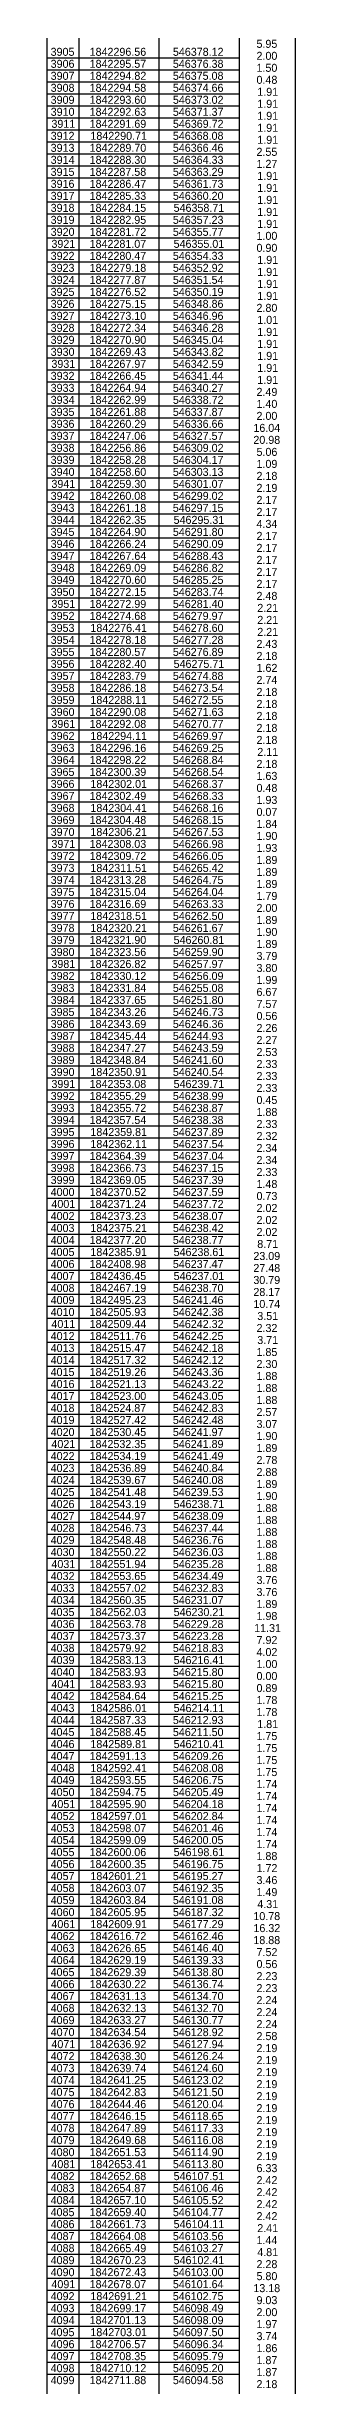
# Model space of a CAD drawing. Extents: x 542197 to 550482, y 1822129 to 1845893.
# Drawn here: x 550405 to 550482, y 1824370 to 1825100 of the extents above; entities that cross this region are included whole.
import ezdxf

# ---------------------------------------------------------------- set-up
doc = ezdxf.new("R2010")
doc.units = 0
doc.layers.add('Level 63', color=7, linetype='Continuous')

msp = doc.modelspace()

# ---------------------------------------------------------------- linework, layer by layer
at = {"layer": 'Level 63'}
for p, q in [((550404.92, 1839752.03), (550404.92, 1823712.98)), ((550414.92, 1839748.08), (550414.92, 1823712.98)), ((550464.92, 1839748.08), (550464.92, 1823712.98)), ((550482.42, 1839752.03), (550482.42, 1823712.98)), ((550439.92, 1839744.23), (550439.92, 1823712.98)), ((550404.92, 1825096.73), (550464.92, 1825096.73)), ((550404.92, 1825092.98), (550464.92, 1825092.98)), ((550404.92, 1825089.23), (550464.92, 1825089.23)), ((550404.92, 1825085.48), (550464.92, 1825085.48)), ((550404.92, 1825081.73), (550464.92, 1825081.73)), ((550404.92, 1825077.98), (550464.92, 1825077.98)), ((550404.92, 1825074.23), (550464.92, 1825074.23)), ((550404.92, 1825070.48), (550464.92, 1825070.48)), ((550404.92, 1825066.73), (550464.92, 1825066.73)), ((550404.92, 1825062.98), (550464.92, 1825062.98)), ((550404.92, 1825059.23), (550464.92, 1825059.23)), ((550404.92, 1825055.48), (550464.92, 1825055.48)), ((550404.92, 1825051.73), (550464.92, 1825051.73)), ((550404.92, 1825047.98), (550464.92, 1825047.98)), ((550404.92, 1825044.23), (550464.92, 1825044.23)), ((550404.92, 1825040.48), (550464.92, 1825040.48)), ((550404.92, 1825036.73), (550464.92, 1825036.73)), ((550404.92, 1825032.98), (550464.92, 1825032.98)), ((550404.92, 1825029.23), (550464.92, 1825029.23)), ((550404.92, 1825025.48), (550464.92, 1825025.48)), ((550404.92, 1825021.73), (550464.92, 1825021.73)), ((550404.92, 1825017.98), (550464.92, 1825017.98)), ((550404.92, 1825014.23), (550464.92, 1825014.23)), ((550404.92, 1825010.48), (550464.92, 1825010.48)), ((550404.92, 1825006.73), (550464.92, 1825006.73)), ((550404.92, 1825002.98), (550464.92, 1825002.98)), ((550404.92, 1824999.23), (550464.92, 1824999.23)), ((550404.92, 1824995.48), (550464.92, 1824995.48)), ((550404.92, 1824991.73), (550464.92, 1824991.73)), ((550404.92, 1824987.98), (550464.92, 1824987.98)), ((550404.92, 1824984.23), (550464.92, 1824984.23)), ((550404.92, 1824980.48), (550464.92, 1824980.48)), ((550404.92, 1824976.73), (550464.92, 1824976.73)), ((550404.92, 1824972.98), (550464.92, 1824972.98)), ((550404.92, 1824969.23), (550464.92, 1824969.23)), ((550404.92, 1824965.48), (550464.92, 1824965.48)), ((550404.92, 1824961.73), (550464.92, 1824961.73)), ((550404.92, 1824957.98), (550464.92, 1824957.98)), ((550404.92, 1824954.23), (550464.92, 1824954.23)), ((550404.92, 1824950.48), (550464.92, 1824950.48)), ((550404.92, 1824946.73), (550464.92, 1824946.73)), ((550404.92, 1824942.98), (550464.92, 1824942.98)), ((550404.92, 1824939.23), (550464.92, 1824939.23)), ((550404.92, 1824935.48), (550464.92, 1824935.48)), ((550404.92, 1824931.73), (550464.92, 1824931.73)), ((550404.92, 1824927.98), (550464.92, 1824927.98)), ((550404.92, 1824924.23), (550464.92, 1824924.23)), ((550404.92, 1824920.48), (550464.92, 1824920.48)), ((550404.92, 1824916.73), (550464.92, 1824916.73)), ((550404.92, 1824912.98), (550464.92, 1824912.98)), ((550404.92, 1824909.23), (550464.92, 1824909.23)), ((550404.92, 1824905.48), (550464.92, 1824905.48)), ((550404.92, 1824901.73), (550464.92, 1824901.73)), ((550404.92, 1824897.98), (550464.92, 1824897.98)), ((550404.92, 1824894.23), (550464.92, 1824894.23)), ((550404.92, 1824890.48), (550464.92, 1824890.48)), ((550404.92, 1824886.73), (550464.92, 1824886.73)), ((550404.92, 1824882.98), (550464.92, 1824882.98)), ((550404.92, 1824879.23), (550464.92, 1824879.23)), ((550404.92, 1824875.48), (550464.92, 1824875.48)), ((550404.92, 1824871.73), (550464.92, 1824871.73)), ((550404.92, 1824867.98), (550464.92, 1824867.98)), ((550404.92, 1824864.23), (550464.92, 1824864.23)), ((550404.92, 1824860.48), (550464.92, 1824860.48)), ((550404.92, 1824856.73), (550464.92, 1824856.73)), ((550404.92, 1824852.98), (550464.92, 1824852.98)), ((550404.92, 1824849.23), (550464.92, 1824849.23)), ((550404.92, 1824845.48), (550464.92, 1824845.48)), ((550404.92, 1824841.73), (550464.92, 1824841.73)), ((550404.92, 1824837.98), (550464.92, 1824837.98)), ((550404.92, 1824834.23), (550464.92, 1824834.23)), ((550404.92, 1824830.48), (550464.92, 1824830.48)), ((550404.92, 1824826.73), (550464.92, 1824826.73)), ((550404.92, 1824822.98), (550464.92, 1824822.98)), ((550404.92, 1824819.23), (550464.92, 1824819.23)), ((550404.92, 1824815.48), (550464.92, 1824815.48)), ((550404.92, 1824811.73), (550464.92, 1824811.73)), ((550404.92, 1824807.98), (550464.92, 1824807.98)), ((550404.92, 1824804.23), (550464.92, 1824804.23)), ((550404.92, 1824800.48), (550464.92, 1824800.48)), ((550404.92, 1824796.73), (550464.92, 1824796.73)), ((550404.92, 1824792.98), (550464.92, 1824792.98)), ((550404.92, 1824789.23), (550464.92, 1824789.23)), ((550404.92, 1824785.48), (550464.92, 1824785.48)), ((550404.92, 1824781.73), (550464.92, 1824781.73)), ((550404.92, 1824777.98), (550464.92, 1824777.98)), ((550404.92, 1824774.23), (550464.92, 1824774.23)), ((550404.92, 1824770.48), (550464.92, 1824770.48)), ((550404.92, 1824766.73), (550464.92, 1824766.73)), ((550404.92, 1824762.98), (550464.92, 1824762.98)), ((550404.92, 1824759.23), (550464.92, 1824759.23)), ((550404.92, 1824755.48), (550464.92, 1824755.48)), ((550404.92, 1824751.73), (550464.92, 1824751.73)), ((550404.92, 1824747.98), (550464.92, 1824747.98)), ((550404.92, 1824744.23), (550464.92, 1824744.23)), ((550404.92, 1824740.48), (550464.92, 1824740.48)), ((550404.92, 1824736.73), (550464.92, 1824736.73)), ((550404.92, 1824732.98), (550464.92, 1824732.98)), ((550404.92, 1824729.23), (550464.92, 1824729.23)), ((550404.92, 1824725.48), (550464.92, 1824725.48)), ((550404.92, 1824721.73), (550464.92, 1824721.73)), ((550404.92, 1824717.98), (550464.92, 1824717.98)), ((550404.92, 1824714.23), (550464.92, 1824714.23)), ((550404.92, 1824710.48), (550464.92, 1824710.48)), ((550404.92, 1824706.73), (550464.92, 1824706.73)), ((550404.92, 1824702.98), (550464.92, 1824702.98)), ((550404.92, 1824699.23), (550464.92, 1824699.23)), ((550404.92, 1824695.48), (550464.92, 1824695.48)), ((550404.92, 1824691.73), (550464.92, 1824691.73)), ((550404.92, 1824687.98), (550464.92, 1824687.98)), ((550404.92, 1824684.23), (550464.92, 1824684.23)), ((550404.92, 1824680.48), (550464.92, 1824680.48)), ((550404.92, 1824676.73), (550464.92, 1824676.73)), ((550404.92, 1824672.98), (550464.92, 1824672.98)), ((550404.92, 1824669.23), (550464.92, 1824669.23)), ((550404.92, 1824665.48), (550464.92, 1824665.48)), ((550404.92, 1824661.73), (550464.92, 1824661.73)), ((550404.92, 1824657.98), (550464.92, 1824657.98)), ((550404.92, 1824654.23), (550464.92, 1824654.23)), ((550404.92, 1824650.48), (550464.92, 1824650.48)), ((550404.92, 1824646.73), (550464.92, 1824646.73)), ((550404.92, 1824642.98), (550464.92, 1824642.98)), ((550404.92, 1824639.23), (550464.92, 1824639.23)), ((550404.92, 1824635.48), (550464.92, 1824635.48)), ((550404.92, 1824631.73), (550464.92, 1824631.73)), ((550404.92, 1824627.98), (550464.92, 1824627.98)), ((550404.92, 1824624.23), (550464.92, 1824624.23)), ((550404.92, 1824620.48), (550464.92, 1824620.48)), ((550404.92, 1824616.73), (550464.92, 1824616.73)), ((550404.92, 1824612.98), (550464.92, 1824612.98)), ((550404.92, 1824609.23), (550464.92, 1824609.23)), ((550404.92, 1824605.48), (550464.92, 1824605.48)), ((550404.92, 1824601.73), (550464.92, 1824601.73)), ((550404.92, 1824597.98), (550464.92, 1824597.98)), ((550404.92, 1824594.23), (550464.92, 1824594.23)), ((550404.92, 1824590.48), (550464.92, 1824590.48)), ((550404.92, 1824586.73), (550464.92, 1824586.73)), ((550404.92, 1824582.98), (550464.92, 1824582.98)), ((550404.92, 1824579.23), (550464.92, 1824579.23)), ((550404.92, 1824575.48), (550464.92, 1824575.48)), ((550404.92, 1824571.73), (550464.92, 1824571.73)), ((550404.92, 1824567.98), (550464.92, 1824567.98)), ((550404.92, 1824564.23), (550464.92, 1824564.23)), ((550404.92, 1824560.48), (550464.92, 1824560.48)), ((550404.92, 1824556.73), (550464.92, 1824556.73)), ((550404.92, 1824552.98), (550464.92, 1824552.98)), ((550404.92, 1824549.23), (550464.92, 1824549.23)), ((550404.92, 1824545.48), (550464.92, 1824545.48)), ((550404.92, 1824541.73), (550464.92, 1824541.73)), ((550404.92, 1824537.98), (550464.92, 1824537.98)), ((550404.92, 1824534.23), (550464.92, 1824534.23)), ((550404.92, 1824530.48), (550464.92, 1824530.48)), ((550404.92, 1824526.73), (550464.92, 1824526.73)), ((550404.92, 1824522.98), (550464.92, 1824522.98)), ((550404.92, 1824519.23), (550464.92, 1824519.23)), ((550404.92, 1824515.48), (550464.92, 1824515.48)), ((550404.92, 1824511.73), (550464.92, 1824511.73)), ((550404.92, 1824507.98), (550464.92, 1824507.98)), ((550404.92, 1824504.23), (550464.92, 1824504.23)), ((550404.92, 1824500.48), (550464.92, 1824500.48)), ((550404.92, 1824496.73), (550464.92, 1824496.73)), ((550404.92, 1824492.98), (550464.92, 1824492.98)), ((550404.92, 1824489.23), (550464.92, 1824489.23)), ((550404.92, 1824485.48), (550464.92, 1824485.48)), ((550404.92, 1824481.73), (550464.92, 1824481.73)), ((550404.92, 1824477.98), (550464.92, 1824477.98)), ((550404.92, 1824474.23), (550464.92, 1824474.23)), ((550404.92, 1824470.48), (550464.92, 1824470.48)), ((550404.92, 1824466.73), (550464.92, 1824466.73)), ((550404.92, 1824462.98), (550464.92, 1824462.98)), ((550404.92, 1824459.23), (550464.92, 1824459.23)), ((550404.92, 1824455.48), (550464.92, 1824455.48)), ((550404.92, 1824451.73), (550464.92, 1824451.73)), ((550404.92, 1824447.98), (550464.92, 1824447.98)), ((550404.92, 1824444.23), (550464.92, 1824444.23)), ((550404.92, 1824440.48), (550464.92, 1824440.48)), ((550404.92, 1824436.73), (550464.92, 1824436.73)), ((550404.92, 1824432.98), (550464.92, 1824432.98)), ((550404.92, 1824429.23), (550464.92, 1824429.23)), ((550404.92, 1824425.48), (550464.92, 1824425.48)), ((550404.92, 1824421.73), (550464.92, 1824421.73)), ((550404.92, 1824417.98), (550464.92, 1824417.98)), ((550404.92, 1824414.23), (550464.92, 1824414.23)), ((550404.92, 1824410.48), (550464.92, 1824410.48)), ((550404.92, 1824406.73), (550464.92, 1824406.73)), ((550404.92, 1824402.98), (550464.92, 1824402.98)), ((550404.92, 1824399.23), (550464.92, 1824399.23)), ((550404.92, 1824395.48), (550464.92, 1824395.48)), ((550404.92, 1824391.73), (550464.92, 1824391.73)), ((550404.92, 1824387.98), (550464.92, 1824387.98)), ((550404.92, 1824384.23), (550464.92, 1824384.23)), ((550404.92, 1824380.48), (550464.92, 1824380.48)), ((550404.92, 1824376.73), (550464.92, 1824376.73)), ((550404.92, 1824372.98), (550464.92, 1824372.98))]:
    msp.add_line(p, q, dxfattribs=at)

# ---------------------------------------------------------------- texts
for s, p in [('3905', (550406.1, 1825097.36)), ('1842296.56', (550418.27, 1825097.36)), ('546378.12', (550444.26, 1825097.36)), ('5.95', (550470.34, 1825099.86)), ('2.00', (550470.35, 1825096.11)), ('3906', (550406.11, 1825093.61)), ('3907', (550406.11, 1825089.86)), ('1842295.57', (550418.27, 1825093.61)), ('1842294.82', (550418.29, 1825089.86)), ('546376.38', (550444.24, 1825093.61)), ('546375.08', (550444.24, 1825089.86)), ('0.48', (550470.35, 1825088.61)), ('1.50', (550470.35, 1825092.36)), ('3908', (550406.11, 1825086.11)), ('3909', (550406.11, 1825082.36)), ('1842294.58', (550418.27, 1825086.11)), ('1842293.60', (550418.28, 1825082.36)), ('546374.66', (550444.24, 1825086.11)), ('546373.02', (550444.26, 1825082.36)), ('1.91', (550470.59, 1825084.86)), ('1.91', (550470.59, 1825081.11)), ('3910', (550406.12, 1825078.61)), ('3911', (550406.35, 1825074.86)), ('1842291.69', (550418.27, 1825074.86)), ('1842292.63', (550418.27, 1825078.61)), ('546371.37', (550444.24, 1825078.61)), ('546369.72', (550444.26, 1825074.86)), ('1.91', (550470.59, 1825077.36)), ('1.91', (550470.59, 1825073.61)), ('3913', (550406.11, 1825067.36)), ('3912', (550406.12, 1825071.11)), ('1842289.70', (550418.28, 1825067.36)), ('1842290.71', (550418.51, 1825071.11)), ('546368.08', (550444.24, 1825071.11)), ('546366.46', (550444.24, 1825067.36)), ('2.55', (550470.34, 1825066.11)), ('1.91', (550470.59, 1825069.86)), ('3915', (550406.1, 1825059.86)), ('3914', (550406.12, 1825063.61)), ('1842287.58', (550418.27, 1825059.86)), ('1842288.30', (550418.28, 1825063.61)), ('546363.29', (550444.24, 1825059.86)), ('546364.33', (550444.24, 1825063.61)), ('1.27', (550470.35, 1825062.36)), ('1.91', (550470.59, 1825058.61)), ('3916', (550406.11, 1825056.11)), ('3917', (550406.11, 1825052.36)), ('1842286.47', (550418.27, 1825056.11)), ('1842285.33', (550418.27, 1825052.36)), ('546361.73', (550444.24, 1825056.11)), ('546360.20', (550444.25, 1825052.36)), ('1.91', (550470.59, 1825054.86)), ('1.91', (550470.59, 1825051.11)), ('3918', (550406.11, 1825048.61)), ('3919', (550406.11, 1825044.86)), ('1842284.15', (550418.26, 1825048.61)), ('1842282.95', (550418.26, 1825044.86)), ('546357.23', (550444.24, 1825044.86)), ('546358.71', (550444.48, 1825048.61)), ('1.91', (550470.59, 1825047.36)), ('1.91', (550470.59, 1825043.61)), ('3920', (550406.12, 1825041.11)), ('3921', (550406.35, 1825037.36)), ('1842281.07', (550418.27, 1825037.36)), ('1842281.72', (550418.29, 1825041.11)), ('546355.77', (550444.24, 1825041.11)), ('546355.01', (550444.48, 1825037.36)), ('1.00', (550470.35, 1825039.86)), ('3923', (550406.11, 1825029.86)), ('3922', (550406.12, 1825033.61)), ('1842279.18', (550418.27, 1825029.86)), ('1842280.47', (550418.27, 1825033.61)), ('546354.33', (550444.24, 1825033.61)), ('546352.92', (550444.26, 1825029.86)), ('0.90', (550470.35, 1825036.11)), ('1.91', (550470.59, 1825032.36)), ('3925', (550406.1, 1825022.36)), ('3924', (550406.12, 1825026.11)), ('1842277.87', (550418.27, 1825026.11)), ('1842276.52', (550418.29, 1825022.36)), ('546350.19', (550444.24, 1825022.36)), ('546351.54', (550444.25, 1825026.11)), ('1.91', (550470.59, 1825028.61)), ('1.91', (550470.59, 1825024.86)), ('3926', (550406.11, 1825018.61)), ('3927', (550406.11, 1825014.86)), ('1842275.15', (550418.26, 1825018.61)), ('1842273.10', (550418.28, 1825014.86)), ('546348.86', (550444.24, 1825018.61)), ('546346.96', (550444.24, 1825014.86)), ('2.80', (550470.35, 1825017.36)), ('1.91', (550470.59, 1825021.11)), ('3928', (550406.11, 1825011.11)), ('3929', (550406.11, 1825007.36)), ('1842272.34', (550418.28, 1825011.11)), ('1842270.90', (550418.28, 1825007.36)), ('546346.28', (550444.24, 1825011.11)), ('546345.04', (550444.25, 1825007.36)), ('1.01', (550470.59, 1825013.61)), ('1.91', (550470.59, 1825009.86)), ('3930', (550406.12, 1825003.61)), ('3931', (550406.35, 1824999.86)), ('1842269.43', (550418.27, 1825003.61)), ('1842267.97', (550418.27, 1824999.86)), ('546342.59', (550444.24, 1824999.86)), ('546343.82', (550444.26, 1825003.61)), ('1.91', (550470.59, 1825006.11)), ('1.91', (550470.59, 1825002.36)), ('3933', (550406.11, 1824992.36)), ('3932', (550406.12, 1824996.11)), ('1842266.45', (550418.26, 1824996.11)), ('1842264.94', (550418.28, 1824992.36)), ('546341.44', (550444.25, 1824996.11)), ('546340.27', (550444.24, 1824992.36)), ('1.91', (550470.59, 1824998.61)), ('1.91', (550470.59, 1824994.86)), ('3934', (550406.12, 1824988.61)), ('1842262.99', (550418.27, 1824988.61)), ('546338.72', (550444.26, 1824988.61)), ('2.49', (550470.35, 1824991.11)), ('1.40', (550470.35, 1824987.36)), ('3935', (550406.1, 1824984.86)), ('3936', (550406.11, 1824981.11)), ('1842261.88', (550418.27, 1824984.86)), ('1842260.29', (550418.27, 1824981.11)), ('546337.87', (550444.24, 1824984.86)), ('546336.66', (550444.24, 1824981.11)), ('16.04', (550469.38, 1824979.86)), ('2.00', (550470.35, 1824983.61)), ('3937', (550406.11, 1824977.36)), ('3938', (550406.11, 1824973.61)), ('1842247.06', (550418.27, 1824977.36)), ('1842256.86', (550418.27, 1824973.61)), ('546327.57', (550444.24, 1824977.36)), ('546309.02', (550444.26, 1824973.61)), ('20.98', (550469.37, 1824976.11)), ('5.06', (550470.35, 1824972.36)), ('3939', (550406.11, 1824969.86)), ('3940', (550406.12, 1824966.11)), ('1842258.28', (550418.27, 1824969.86)), ('1842258.60', (550418.28, 1824966.11)), ('546304.17', (550444.24, 1824969.86)), ('546303.13', (550444.24, 1824966.11)), ('2.18', (550470.35, 1824964.86)), ('1.09', (550470.35, 1824968.61)), ('3942', (550406.12, 1824958.61)), ('3941', (550406.35, 1824962.36)), ('1842260.08', (550418.27, 1824958.61)), ('1842259.30', (550418.28, 1824962.36)), ('546301.07', (550444.24, 1824962.36)), ('546299.02', (550444.26, 1824958.61)), ('2.19', (550470.35, 1824961.11)), ('2.17', (550470.35, 1824957.36)), ('3943', (550406.11, 1824954.86)), ('3944', (550406.12, 1824951.11)), ('1842261.18', (550418.27, 1824954.86)), ('1842262.35', (550418.26, 1824951.11)), ('546297.15', (550444.23, 1824954.86)), ('546295.31', (550444.48, 1824951.11)), ('4.34', (550470.35, 1824949.86)), ('2.17', (550470.35, 1824953.61)), ('3945', (550406.1, 1824947.36)), ('3946', (550406.11, 1824943.61)), ('1842264.90', (550418.28, 1824947.36)), ('1842266.24', (550418.28, 1824943.61)), ('546290.09', (550444.24, 1824943.61)), ('546291.80', (550444.25, 1824947.36)), ('2.17', (550470.35, 1824946.11)), ('2.17', (550470.35, 1824942.36)), ('3947', (550406.11, 1824939.86)), ('3948', (550406.11, 1824936.11)), ('1842269.09', (550418.27, 1824936.11)), ('1842267.64', (550418.28, 1824939.86)), ('546288.43', (550444.24, 1824939.86)), ('546286.82', (550444.26, 1824936.11)), ('2.17', (550470.35, 1824938.61)), ('2.17', (550470.35, 1824934.86)), ('3949', (550406.11, 1824932.36)), ('3950', (550406.12, 1824928.61)), ('1842272.15', (550418.26, 1824928.61)), ('1842270.60', (550418.28, 1824932.36)), ('546285.25', (550444.23, 1824932.36)), ('546283.74', (550444.25, 1824928.61)), ('2.48', (550470.35, 1824927.36)), ('2.17', (550470.35, 1824931.11)), ('3952', (550406.12, 1824921.11)), ('3951', (550406.35, 1824924.86)), ('1842272.99', (550418.27, 1824924.86)), ('1842274.68', (550418.27, 1824921.11)), ('546281.40', (550444.25, 1824924.86)), ('546279.97', (550444.24, 1824921.11)), ('2.21', (550470.59, 1824923.61)), ('2.21', (550470.59, 1824919.86)), ('3953', (550406.11, 1824917.36)), ('3954', (550406.12, 1824913.61)), ('1842278.18', (550418.27, 1824913.61)), ('1842276.41', (550418.51, 1824917.36)), ('546277.28', (550444.24, 1824913.61)), ('546278.60', (550444.25, 1824917.36)), ('2.43', (550470.35, 1824912.36)), ('2.21', (550470.59, 1824916.11)), ('3955', (550406.1, 1824909.86)), ('3956', (550406.11, 1824906.11)), ('1842280.57', (550418.27, 1824909.86)), ('1842282.40', (550418.28, 1824906.11)), ('546276.89', (550444.24, 1824909.86)), ('546275.71', (550444.48, 1824906.11)), ('2.18', (550470.35, 1824908.61)), ('1.62', (550470.36, 1824904.86)), ('3957', (550406.11, 1824902.36)), ('3958', (550406.11, 1824898.61)), ('1842283.79', (550418.27, 1824902.36)), ('1842286.18', (550418.27, 1824898.61)), ('546274.88', (550444.24, 1824902.36)), ('546273.54', (550444.25, 1824898.61)), ('2.18', (550470.35, 1824897.36)), ('2.74', (550470.35, 1824901.11)), ('3959', (550406.11, 1824894.86)), ('3960', (550406.12, 1824891.11)), ('1842290.08', (550418.27, 1824891.11)), ('1842288.11', (550418.51, 1824894.86)), ('546272.55', (550444.23, 1824894.86)), ('546271.63', (550444.24, 1824891.11)), ('2.18', (550470.35, 1824893.61)), ('3962', (550406.12, 1824883.61)), ('3961', (550406.35, 1824887.36)), ('1842292.08', (550418.27, 1824887.36)), ('1842294.11', (550418.51, 1824883.61)), ('546270.77', (550444.24, 1824887.36)), ('546269.97', (550444.24, 1824883.61)), ('2.18', (550470.35, 1824889.86)), ('2.18', (550470.35, 1824886.11)), ('3963', (550406.11, 1824879.86)), ('3964', (550406.12, 1824876.11)), ('1842296.16', (550418.27, 1824879.86)), ('1842298.22', (550418.29, 1824876.11)), ('546269.25', (550444.23, 1824879.86)), ('546268.84', (550444.25, 1824876.11)), ('2.18', (550470.35, 1824882.36)), ('2.11', (550470.59, 1824878.61)), ('3965', (550406.1, 1824872.36)), ('3966', (550406.11, 1824868.61)), ('1842300.39', (550418.27, 1824872.36)), ('1842302.01', (550418.51, 1824868.61)), ('546268.54', (550444.25, 1824872.36)), ('546268.37', (550444.24, 1824868.61)), ('2.18', (550470.35, 1824874.86)), ('1.63', (550470.35, 1824871.11)), ('3967', (550406.11, 1824864.86)), ('3968', (550406.11, 1824861.11)), ('1842302.49', (550418.27, 1824864.86)), ('1842304.41', (550418.51, 1824861.11)), ('546268.33', (550444.24, 1824864.86)), ('546268.16', (550444.24, 1824861.11)), ('0.48', (550470.35, 1824867.36)), ('1.93', (550470.35, 1824863.61)), ('3969', (550406.11, 1824857.36)), ('3970', (550406.12, 1824853.61)), ('1842304.48', (550418.27, 1824857.36)), ('1842306.21', (550418.51, 1824853.61)), ('546268.15', (550444.23, 1824857.36)), ('546267.53', (550444.24, 1824853.61)), ('0.07', (550470.35, 1824859.86)), ('1.84', (550470.35, 1824856.11)), ('3971', (550406.35, 1824849.86)), ('1842308.03', (550418.27, 1824849.86)), ('546266.98', (550444.24, 1824849.86)), ('1.93', (550470.35, 1824848.61)), ('1.90', (550470.35, 1824852.36)), ('3973', (550406.11, 1824842.36)), ('3972', (550406.12, 1824846.11)), ('1842309.72', (550418.29, 1824846.11)), ('1842311.51', (550418.51, 1824842.36)), ('546266.05', (550444.23, 1824846.11)), ('546265.42', (550444.26, 1824842.36)), ('1.89', (550470.35, 1824844.86)), ('1.89', (550470.35, 1824841.11)), ('3975', (550406.1, 1824834.86)), ('3974', (550406.12, 1824838.61)), ('1842313.28', (550418.27, 1824838.61)), ('1842315.04', (550418.28, 1824834.86)), ('546264.75', (550444.23, 1824838.61)), ('546264.04', (550444.25, 1824834.86)), ('1.89', (550470.35, 1824837.36)), ('1.79', (550470.35, 1824833.61)), ('3976', (550406.11, 1824831.11)), ('3977', (550406.11, 1824827.36)), ('1842316.69', (550418.27, 1824831.11)), ('1842318.51', (550418.51, 1824827.36)), ('546263.33', (550444.24, 1824831.11)), ('546262.50', (550444.25, 1824827.36)), ('2.00', (550470.35, 1824829.86)), ('1.89', (550470.35, 1824826.11)), ('3978', (550406.11, 1824823.61)), ('3979', (550406.11, 1824819.86)), ('1842321.90', (550418.28, 1824819.86)), ('1842320.21', (550418.51, 1824823.61)), ('546261.67', (550444.24, 1824823.61)), ('546260.81', (550444.48, 1824819.86)), ('1.89', (550470.35, 1824818.61)), ('1.90', (550470.35, 1824822.36)), ('3980', (550406.12, 1824816.11)), ('3981', (550406.35, 1824812.36)), ('1842323.56', (550418.27, 1824816.11)), ('1842326.82', (550418.29, 1824812.36)), ('546259.90', (550444.25, 1824816.11)), ('546257.97', (550444.24, 1824812.36)), ('3.79', (550470.35, 1824814.86)), ('3.80', (550470.35, 1824811.11)), ('3983', (550406.11, 1824804.86)), ('3982', (550406.12, 1824808.61)), ('1842331.84', (550418.28, 1824804.86)), ('1842330.12', (550418.29, 1824808.61)), ('546256.09', (550444.24, 1824808.61)), ('546255.08', (550444.24, 1824804.86)), ('6.67', (550470.35, 1824803.61)), ('1.99', (550470.35, 1824807.36)), ('3985', (550406.1, 1824797.36)), ('3984', (550406.12, 1824801.11)), ('1842337.65', (550418.26, 1824801.11)), ('1842343.26', (550418.27, 1824797.36)), ('546251.80', (550444.25, 1824801.11)), ('546246.73', (550444.24, 1824797.36)), ('0.56', (550470.35, 1824796.11)), ('7.57', (550470.35, 1824799.86)), ('3986', (550406.11, 1824793.61)), ('3987', (550406.11, 1824789.86)), ('1842343.69', (550418.27, 1824793.61)), ('1842345.44', (550418.28, 1824789.86)), ('546246.36', (550444.24, 1824793.61)), ('546244.93', (550444.24, 1824789.86)), ('2.26', (550470.35, 1824792.36)), ('2.27', (550470.35, 1824788.61)), ('3988', (550406.11, 1824786.11)), ('3989', (550406.11, 1824782.36)), ('1842347.27', (550418.27, 1824786.11)), ('1842348.84', (550418.28, 1824782.36)), ('546243.59', (550444.24, 1824786.11)), ('546241.60', (550444.25, 1824782.36)), ('2.53', (550470.35, 1824784.86)), ('2.33', (550470.35, 1824781.11)), ('3990', (550406.12, 1824778.61)), ('3991', (550406.35, 1824774.86)), ('1842353.08', (550418.27, 1824774.86)), ('1842350.91', (550418.51, 1824778.61)), ('546240.54', (550444.25, 1824778.61)), ('546239.71', (550444.48, 1824774.86)), ('2.33', (550470.35, 1824777.36)), ('2.33', (550470.35, 1824773.61)), ('3993', (550406.11, 1824767.36)), ('3992', (550406.12, 1824771.11)), ('1842355.29', (550418.27, 1824771.11)), ('1842355.72', (550418.29, 1824767.36)), ('546238.99', (550444.24, 1824771.11)), ('546238.87', (550444.24, 1824767.36)), ('0.45', (550470.34, 1824769.86)), ('1.88', (550470.35, 1824766.11)), ('3995', (550406.1, 1824759.86)), ('3994', (550406.12, 1824763.61)), ('1842357.54', (550418.28, 1824763.61)), ('1842359.81', (550418.51, 1824759.86)), ('546238.38', (550444.24, 1824763.61)), ('546237.89', (550444.24, 1824759.86)), ('2.33', (550470.35, 1824762.36)), ('2.32', (550470.36, 1824758.61)), ('3996', (550406.11, 1824756.11)), ('3997', (550406.11, 1824752.36)), ('1842364.39', (550418.27, 1824752.36)), ('1842362.11', (550418.51, 1824756.11)), ('546237.54', (550444.25, 1824756.11)), ('546237.04', (550444.25, 1824752.36)), ('2.34', (550470.35, 1824754.86)), ('3998', (550406.11, 1824748.61)), ('3999', (550406.11, 1824744.86)), ('1842369.05', (550418.26, 1824744.86)), ('1842366.73', (550418.27, 1824748.61)), ('546237.15', (550444.23, 1824748.61)), ('546237.39', (550444.24, 1824744.86)), ('2.34', (550470.35, 1824751.11)), ('2.33', (550470.35, 1824747.36)), ('4000', (550406.12, 1824741.11)), ('4001', (550406.35, 1824737.36)), ('1842371.24', (550418.28, 1824737.36)), ('1842370.52', (550418.29, 1824741.11)), ('546237.59', (550444.24, 1824741.11)), ('546237.72', (550444.26, 1824737.36)), ('0.73', (550470.35, 1824739.86)), ('1.48', (550470.35, 1824743.61)), ('4003', (550406.11, 1824729.86)), ('4002', (550406.12, 1824733.61)), ('1842373.23', (550418.27, 1824733.61)), ('1842375.21', (550418.51, 1824729.86)), ('546238.07', (550444.24, 1824733.61)), ('546238.42', (550444.26, 1824729.86)), ('2.02', (550470.36, 1824736.11)), ('2.02', (550470.36, 1824732.36)), ('4005', (550406.1, 1824722.36)), ('4004', (550406.12, 1824726.11)), ('1842377.20', (550418.28, 1824726.11)), ('1842385.91', (550418.51, 1824722.36)), ('546238.77', (550444.24, 1824726.11)), ('546238.61', (550444.48, 1824722.36)), ('2.02', (550470.36, 1824728.61)), ('8.71', (550470.59, 1824724.86)), ('4006', (550406.11, 1824718.61)), ('4007', (550406.11, 1824714.86)), ('1842408.98', (550418.27, 1824718.61)), ('1842436.45', (550418.26, 1824714.86)), ('546237.47', (550444.24, 1824718.61)), ('546237.01', (550444.48, 1824714.86)), ('23.09', (550469.37, 1824721.11)), ('27.48', (550469.37, 1824717.36)), ('4008', (550406.11, 1824711.11)), ('4009', (550406.11, 1824707.36)), ('1842467.19', (550418.27, 1824711.11)), ('1842495.23', (550418.27, 1824707.36)), ('546238.70', (550444.25, 1824711.11)), ('546241.46', (550444.24, 1824707.36)), ('30.79', (550469.37, 1824713.61)), ('28.17', (550469.38, 1824709.86)), ('4010', (550406.12, 1824703.61)), ('1842505.93', (550418.27, 1824703.61)), ('546242.38', (550444.24, 1824703.61)), ('10.74', (550469.38, 1824706.11)), ('3.51', (550470.59, 1824702.36)), ('4012', (550406.12, 1824696.11)), ('4011', (550406.35, 1824699.86)), ('1842509.44', (550418.28, 1824699.86)), ('1842511.76', (550418.27, 1824696.11)), ('546242.25', (550444.23, 1824696.11)), ('546242.32', (550444.26, 1824699.86)), ('2.32', (550470.36, 1824698.61)), ('3.71', (550470.59, 1824694.86)), ('4013', (550406.11, 1824692.36)), ('4014', (550406.12, 1824688.61)), ('1842515.47', (550418.27, 1824692.36)), ('1842517.32', (550418.29, 1824688.61)), ('546242.18', (550444.24, 1824692.36)), ('546242.12', (550444.26, 1824688.61)), ('2.30', (550470.35, 1824687.36)), ('1.85', (550470.34, 1824691.11)), ('4015', (550406.1, 1824684.86)), ('4016', (550406.11, 1824681.11)), ('1842519.26', (550418.27, 1824684.86)), ('1842521.13', (550418.27, 1824681.11)), ('546243.36', (550444.24, 1824684.86)), ('546243.22', (550444.26, 1824681.11)), ('1.88', (550470.35, 1824683.61)), ('1.88', (550470.35, 1824679.86)), ('4017', (550406.11, 1824677.36)), ('4018', (550406.11, 1824673.61)), ('1842523.00', (550418.28, 1824677.36)), ('1842524.87', (550418.27, 1824673.61)), ('546243.05', (550444.23, 1824677.36)), ('546242.83', (550444.24, 1824673.61)), ('2.57', (550470.35, 1824672.36)), ('1.88', (550470.35, 1824676.11)), ('4019', (550406.11, 1824669.86)), ('4020', (550406.12, 1824666.11)), ('1842530.45', (550418.26, 1824666.11)), ('1842527.42', (550418.29, 1824669.86)), ('546242.48', (550444.24, 1824669.86)), ('546241.97', (550444.24, 1824666.11)), ('3.07', (550470.35, 1824668.61)), ('1.90', (550470.35, 1824664.86)), ('4022', (550406.12, 1824658.61)), ('4021', (550406.35, 1824662.36)), ('1842532.35', (550418.26, 1824662.36)), ('1842534.19', (550418.27, 1824658.61)), ('546241.89', (550444.24, 1824662.36)), ('546241.49', (550444.24, 1824658.61)), ('2.78', (550470.35, 1824657.36)), ('1.89', (550470.35, 1824661.11)), ('4023', (550406.11, 1824654.86)), ('4024', (550406.12, 1824651.11)), ('1842536.89', (550418.27, 1824654.86)), ('1842539.67', (550418.27, 1824651.11)), ('546240.08', (550444.24, 1824651.11)), ('546240.84', (550444.25, 1824654.86)), ('2.88', (550470.35, 1824653.61)), ('1.89', (550470.35, 1824649.86)), ('4025', (550406.1, 1824647.36)), ('4026', (550406.11, 1824643.61)), ('1842541.48', (550418.27, 1824647.36)), ('1842543.19', (550418.27, 1824643.61)), ('546239.53', (550444.24, 1824647.36)), ('546238.71', (550444.48, 1824643.61)), ('1.88', (550470.35, 1824642.36)), ('1.90', (550470.35, 1824646.11)), ('4027', (550406.11, 1824639.86)), ('4028', (550406.11, 1824636.11)), ('1842544.97', (550418.27, 1824639.86)), ('1842546.73', (550418.27, 1824636.11)), ('546238.09', (550444.24, 1824639.86)), ('546237.44', (550444.25, 1824636.11)), ('1.88', (550470.35, 1824638.61)), ('1.88', (550470.35, 1824634.86)), ('4029', (550406.11, 1824632.36)), ('4030', (550406.12, 1824628.61)), ('1842548.48', (550418.27, 1824632.36)), ('1842550.22', (550418.29, 1824628.61)), ('546236.76', (550444.24, 1824632.36)), ('546236.03', (550444.24, 1824628.61)), ('1.88', (550470.35, 1824631.11)), ('1.88', (550470.35, 1824627.36)), ('4032', (550406.12, 1824621.11)), ('4031', (550406.35, 1824624.86)), ('1842553.65', (550418.26, 1824621.11)), ('1842551.94', (550418.28, 1824624.86)), ('546235.28', (550444.24, 1824624.86)), ('546234.49', (550444.24, 1824621.11)), ('3.76', (550470.35, 1824619.86)), ('1.88', (550470.35, 1824623.61)), ('4033', (550406.11, 1824617.36)), ('4034', (550406.12, 1824613.61)), ('1842560.35', (550418.26, 1824613.61)), ('1842557.02', (550418.29, 1824617.36)), ('546232.83', (550444.24, 1824617.36)), ('546231.07', (550444.24, 1824613.61)), ('3.76', (550470.35, 1824616.11)), ('1.89', (550470.35, 1824612.36)), ('4035', (550406.1, 1824609.86)), ('4036', (550406.11, 1824606.11)), ('1842563.78', (550418.27, 1824606.11)), ('1842562.03', (550418.27, 1824609.86)), ('546229.28', (550444.24, 1824606.11)), ('546230.21', (550444.48, 1824609.86)), ('1.98', (550470.35, 1824608.61)), ('4037', (550406.11, 1824602.36)), ('4038', (550406.11, 1824598.61)), ('1842573.37', (550418.27, 1824602.36)), ('1842579.92', (550418.29, 1824598.61)), ('546223.28', (550444.24, 1824602.36)), ('546218.83', (550444.24, 1824598.61)), ('11.31', (550469.62, 1824604.86)), ('7.92', (550470.36, 1824601.11)), ('4039', (550406.11, 1824594.86)), ('4040', (550406.12, 1824591.11)), ('1842583.13', (550418.27, 1824594.86)), ('1842583.93', (550418.27, 1824591.11)), ('546215.80', (550444.25, 1824591.11)), ('546216.41', (550444.48, 1824594.86)), ('4.02', (550470.36, 1824597.36)), ('1.00', (550470.35, 1824593.61)), ('4042', (550406.12, 1824583.61)), ('4041', (550406.35, 1824587.36)), ('1842583.93', (550418.27, 1824587.36)), ('1842584.64', (550418.28, 1824583.61)), ('546215.25', (550444.23, 1824583.61)), ('546215.80', (550444.25, 1824587.36)), ('0.00', (550470.35, 1824589.86)), ('0.89', (550470.35, 1824586.11)), ('4043', (550406.11, 1824579.86)), ('4044', (550406.12, 1824576.11)), ('1842587.33', (550418.27, 1824576.11)), ('1842586.01', (550418.51, 1824579.86)), ('546212.93', (550444.24, 1824576.11)), ('546214.11', (550444.48, 1824579.86)), ('1.78', (550470.35, 1824582.36)), ('1.78', (550470.35, 1824578.61)), ('4045', (550406.1, 1824572.36)), ('4046', (550406.11, 1824568.61)), ('1842588.45', (550418.26, 1824572.36)), ('1842589.81', (550418.51, 1824568.61)), ('546211.50', (550444.25, 1824572.36)), ('546210.41', (550444.48, 1824568.61)), ('1.75', (550470.34, 1824571.11)), ('1.81', (550470.59, 1824574.86)), ('4047', (550406.11, 1824564.86)), ('1842591.13', (550418.27, 1824564.86)), ('546209.26', (550444.24, 1824564.86)), ('1.75', (550470.34, 1824567.36)), ('1.75', (550470.34, 1824563.61)), ('4048', (550406.11, 1824561.11)), ('4049', (550406.11, 1824557.36)), ('1842593.55', (550418.26, 1824557.36)), ('1842592.41', (550418.51, 1824561.11)), ('546208.08', (550444.24, 1824561.11)), ('546206.75', (550444.23, 1824557.36)), ('1.75', (550470.34, 1824559.86)), ('1.74', (550470.35, 1824556.11)), ('4050', (550406.12, 1824553.61)), ('4051', (550406.35, 1824549.86)), ('1842594.75', (550418.26, 1824553.61)), ('1842595.90', (550418.28, 1824549.86)), ('546205.49', (550444.24, 1824553.61)), ('546204.18', (550444.24, 1824549.86)), ('1.74', (550470.35, 1824552.36)), ('1.74', (550470.35, 1824548.61)), ('4053', (550406.11, 1824542.36)), ('4052', (550406.12, 1824546.11)), ('1842598.07', (550418.27, 1824542.36)), ('1842597.01', (550418.51, 1824546.11)), ('546202.84', (550444.25, 1824546.11)), ('546201.46', (550444.24, 1824542.36)), ('1.74', (550470.35, 1824544.86)), ('1.74', (550470.35, 1824541.11)), ('4055', (550406.1, 1824534.86)), ('4054', (550406.12, 1824538.61)), ('1842599.09', (550418.27, 1824538.61)), ('1842600.06', (550418.27, 1824534.86)), ('546200.05', (550444.23, 1824538.61)), ('546198.61', (550444.48, 1824534.86)), ('1.88', (550470.35, 1824533.61)), ('1.74', (550470.35, 1824537.36)), ('4056', (550406.11, 1824531.11)), ('4057', (550406.11, 1824527.36)), ('1842600.35', (550418.26, 1824531.11)), ('1842601.21', (550418.51, 1824527.36)), ('546196.75', (550444.23, 1824531.11)), ('546195.27', (550444.24, 1824527.36)), ('3.46', (550470.35, 1824526.11)), ('1.72', (550470.36, 1824529.86)), ('4058', (550406.11, 1824523.61)), ('4059', (550406.11, 1824519.86)), ('1842603.07', (550418.27, 1824523.61)), ('1842603.84', (550418.28, 1824519.86)), ('546192.35', (550444.23, 1824523.61)), ('546191.08', (550444.24, 1824519.86)), ('1.49', (550470.35, 1824522.36)), ('4.31', (550470.59, 1824518.61)), ('4060', (550406.12, 1824516.11)), ('4061', (550406.35, 1824512.36)), ('1842605.95', (550418.26, 1824516.11)), ('1842609.91', (550418.51, 1824512.36)), ('546177.29', (550444.24, 1824512.36)), ('546187.32', (550444.26, 1824516.11)), ('10.78', (550469.37, 1824514.86)), ('16.32', (550469.39, 1824511.11)), ('4063', (550406.11, 1824504.86)), ('4062', (550406.12, 1824508.61)), ('1842626.65', (550418.26, 1824504.86)), ('1842616.72', (550418.29, 1824508.61)), ('546162.46', (550444.24, 1824508.61)), ('546146.40', (550444.25, 1824504.86)), ('18.88', (550469.37, 1824507.36)), ('7.52', (550470.36, 1824503.61)), ('4065', (550406.1, 1824497.36)), ('4064', (550406.12, 1824501.11)), ('1842629.19', (550418.27, 1824501.11)), ('1842629.39', (550418.27, 1824497.36)), ('546139.33', (550444.24, 1824501.11)), ('546138.80', (550444.25, 1824497.36)), ('0.56', (550470.35, 1824499.86)), ('2.23', (550470.35, 1824496.11)), ('4066', (550406.11, 1824493.61)), ('4067', (550406.11, 1824489.86)), ('1842631.13', (550418.27, 1824489.86)), ('1842630.22', (550418.29, 1824493.61)), ('546136.74', (550444.25, 1824493.61)), ('546134.70', (550444.25, 1824489.86)), ('2.23', (550470.35, 1824492.36)), ('2.24', (550470.35, 1824488.61)), ('4068', (550406.11, 1824486.11)), ('4069', (550406.11, 1824482.36)), ('1842632.13', (550418.27, 1824486.11)), ('1842633.27', (550418.27, 1824482.36)), ('546132.70', (550444.25, 1824486.11)), ('546130.77', (550444.24, 1824482.36)), ('2.24', (550470.35, 1824484.86)), ('2.24', (550470.35, 1824481.11)), ('4070', (550406.12, 1824478.61)), ('4071', (550406.35, 1824474.86)), ('1842634.54', (550418.28, 1824478.61)), ('1842636.92', (550418.29, 1824474.86)), ('546127.94', (550444.25, 1824474.86)), ('546128.92', (550444.26, 1824478.61)), ('2.58', (550470.35, 1824477.36)), ('2.19', (550470.35, 1824473.61)), ('4073', (550406.11, 1824467.36)), ('4072', (550406.12, 1824471.11)), ('1842638.30', (550418.28, 1824471.11)), ('1842639.74', (550418.28, 1824467.36)), ('546126.24', (550444.25, 1824471.11)), ('546124.60', (550444.25, 1824467.36)), ('2.19', (550470.35, 1824469.86)), ('4075', (550406.1, 1824459.86)), ('4074', (550406.12, 1824463.61)), ('1842641.25', (550418.26, 1824463.61)), ('1842642.83', (550418.27, 1824459.86)), ('546121.50', (550444.25, 1824459.86)), ('546123.02', (550444.26, 1824463.61)), ('2.19', (550470.35, 1824466.11)), ('2.19', (550470.35, 1824462.36)), ('4076', (550406.11, 1824456.11)), ('4077', (550406.11, 1824452.36)), ('1842646.15', (550418.26, 1824452.36)), ('1842644.46', (550418.27, 1824456.11)), ('546118.65', (550444.23, 1824452.36)), ('546120.04', (550444.25, 1824456.11)), ('2.19', (550470.35, 1824458.61)), ('2.19', (550470.35, 1824454.86)), ('4078', (550406.11, 1824448.61)), ('4079', (550406.11, 1824444.86)), ('1842647.89', (550418.27, 1824448.61)), ('1842649.68', (550418.27, 1824444.86)), ('546116.08', (550444.24, 1824444.86)), ('546117.33', (550444.24, 1824448.61)), ('2.19', (550470.35, 1824451.11)), ('2.19', (550470.35, 1824447.36)), ('4080', (550406.12, 1824441.11)), ('4081', (550406.35, 1824437.36)), ('1842651.53', (550418.27, 1824441.11)), ('1842653.41', (550418.51, 1824437.36)), ('546114.90', (550444.25, 1824441.11)), ('546113.80', (550444.25, 1824437.36)), ('2.19', (550470.35, 1824443.61)), ('2.19', (550470.35, 1824439.86)), ('4083', (550406.11, 1824429.86)), ('4082', (550406.12, 1824433.61)), ('1842652.68', (550418.27, 1824433.61)), ('1842654.87', (550418.27, 1824429.86)), ('546106.46', (550444.24, 1824429.86)), ('546107.51', (550444.48, 1824433.61)), ('6.33', (550470.35, 1824436.11)), ('2.42', (550470.36, 1824432.36)), ('4084', (550406.12, 1824426.11)), ('1842657.10', (550418.28, 1824426.11)), ('546105.52', (550444.26, 1824426.11)), ('2.42', (550470.36, 1824428.61)), ('2.42', (550470.36, 1824424.86)), ('4085', (550406.1, 1824422.36)), ('4086', (550406.11, 1824418.61)), ('1842659.40', (550418.28, 1824422.36)), ('1842661.73', (550418.27, 1824418.61)), ('546104.77', (550444.24, 1824422.36)), ('546104.11', (550444.48, 1824418.61)), ('2.42', (550470.36, 1824421.11)), ('2.41', (550470.59, 1824417.36)), ('4087', (550406.11, 1824414.86)), ('4088', (550406.11, 1824411.11)), ('1842664.08', (550418.27, 1824414.86)), ('1842665.49', (550418.27, 1824411.11)), ('546103.56', (550444.24, 1824414.86)), ('546103.27', (550444.24, 1824411.11)), ('1.44', (550470.35, 1824413.61)), ('4.81', (550470.59, 1824409.86)), ('4089', (550406.11, 1824407.36)), ('4090', (550406.12, 1824403.61)), ('1842670.23', (550418.27, 1824407.36)), ('1842672.43', (550418.27, 1824403.61)), ('546103.00', (550444.25, 1824403.61)), ('546102.41', (550444.48, 1824407.36)), ('5.80', (550470.35, 1824402.36)), ('2.28', (550470.35, 1824406.11)), ('4092', (550406.12, 1824396.11)), ('4091', (550406.35, 1824399.86)), ('1842678.07', (550418.27, 1824399.86)), ('1842691.21', (550418.51, 1824396.11)), ('546102.75', (550444.23, 1824396.11)), ('546101.64', (550444.25, 1824399.86)), ('13.18', (550469.37, 1824398.61)), ('9.03', (550470.35, 1824394.86)), ('4093', (550406.11, 1824392.36)), ('4094', (550406.12, 1824388.61)), ('1842699.17', (550418.27, 1824392.36)), ('1842701.13', (550418.27, 1824388.61)), ('546098.49', (550444.24, 1824392.36)), ('546098.09', (550444.24, 1824388.61)), ('2.00', (550470.35, 1824391.11)), ('1.97', (550470.35, 1824387.36)), ('4095', (550406.1, 1824384.86)), ('4096', (550406.11, 1824381.11)), ('1842706.57', (550418.27, 1824381.11)), ('1842703.01', (550418.51, 1824384.86)), ('546097.50', (550444.25, 1824384.86)), ('546096.34', (550444.25, 1824381.11)), ('3.74', (550470.35, 1824383.61)), ('1.86', (550470.35, 1824379.86)), ('4097', (550406.11, 1824377.36)), ('4098', (550406.11, 1824373.61)), ('1842708.35', (550418.26, 1824377.36)), ('1842710.12', (550418.29, 1824373.61)), ('546095.79', (550444.24, 1824377.36)), ('546095.20', (550444.25, 1824373.61)), ('1.87', (550470.35, 1824376.11)), ('1.87', (550470.35, 1824372.36)), ('4099', (550406.11, 1824369.86)), ('1842711.88', (550418.27, 1824369.86)), ('546094.58', (550444.24, 1824369.86)), ('2.18', (550470.35, 1824368.61))]:
    msp.add_text(s, height=2.5, dxfattribs=at).set_placement(p)

doc.saveas('drawing.dxf')
